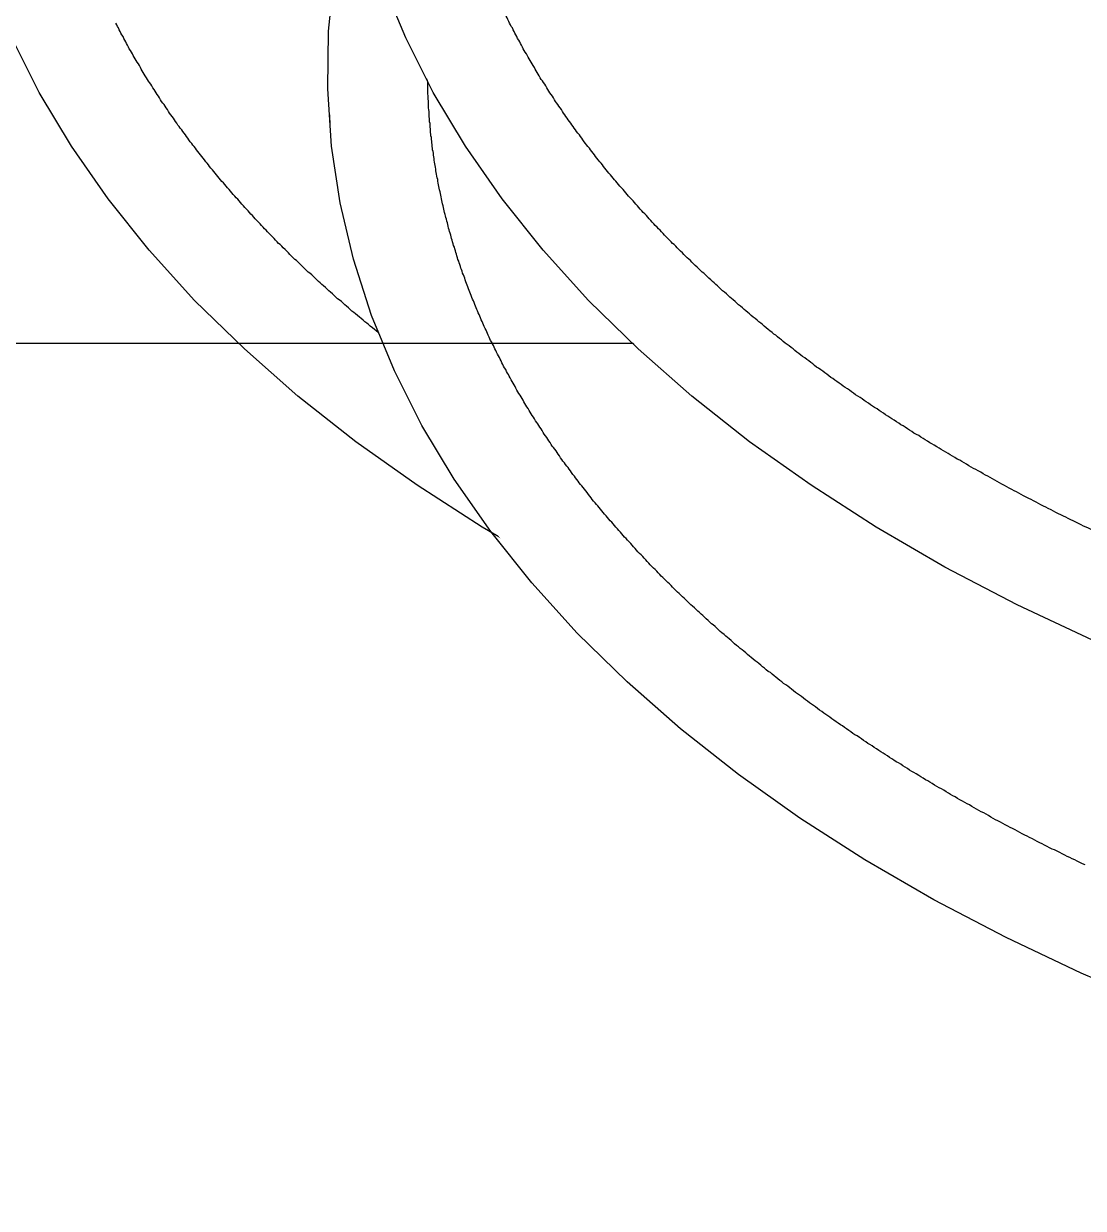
# Model space of a CAD drawing. Header units: millimetres. Extents: x -187744 to 2148, y -49419 to 6550.
# Drawn here: x -7731.1 to -7413.5, y -13770.8 to -13415.7 of the extents above; entities that cross this region are included whole.
import ezdxf
from ezdxf.enums import TextEntityAlignment as Align

# ---------------------------------------------------------------- set-up
doc = ezdxf.new("R2010")
doc.units = ezdxf.units.MM
doc.header["$LTSCALE"] = 1000
doc.header["$MEASUREMENT"] = 0
doc.set_wipeout_variables(frame=1)
doc.linetypes.add('DASH', pattern=[0.35, 0.25, -0.1])
doc.linetypes.add('M-CENTER', pattern=[1.8, 1.2, -0.2, 0.2, -0.2])
for name, color, linetype in [('AXIS_TEXT', 50, 'Continuous'), ('B1建筑尺寸', 7, 'Continuous'), ('BS-FURN', 250, 'DASH'), ('DOTE', 138, 'M-CENTER'), ('FF-FURN', 51, 'Continuous')]:
    doc.layers.add(name, color=color, linetype=linetype)
doc.styles.add('COMPLEX', font='COMPLEX')

# ---------------------------------------------------------------- blocks, each defined once
blk = doc.blocks.new('fdgfdsgf')
blk.add_wipeout([(90771.3, 14802.8), (90736.93, 14802.73), (90668.6, 14799.2), (90610.8, 14792.5), (90554.5, 14782.5), (90500.1, 14769.4), (90473.8, 14761.7), (90399.2, 14734.1), (90376, 14723.5), (90332.3, 14700.5), (90312, 14688), (90283.75, 14668.25), (90257.7, 14647.4), (90234.7, 14625.45), (90220.8, 14610.3), (90191.7, 14570.9), (90178.5, 14546.3), (90168.1, 14521.3), (90161.3, 14495.8), (90156.95, 14461.6), (90161.3, 14410.15), (90168.1, 14384.7), (90178.5, 14359.65), (90187.05, 14343.25), (90202.3, 14319.1), (90214.2, 14303.3), (90220.8, 14295.65), (90234.7, 14280.55), (90249.85, 14265.8), (90283.75, 14237.75), (90332.3, 14205.5), (90364.85, 14188.05), (90387.6, 14177.15), (90423.3, 14162), (90473.8, 14144.3), (90513.55, 14133.1), (90568.45, 14120.8), (90625.15, 14111.6), (90683.2, 14105.75), (90712.5, 14104.05), (90756.6, 14103), (90786, 14103.4), (90830, 14105.75), (90873.6, 14109.7), (90916.6, 14115.8), (90958.7, 14123.5), (90999.65, 14133.1), (91052.25, 14148.55), (91089.9, 14162), (91125.6, 14177.15), (91154.94, 14191.39), (91180.9, 14205.5), (91210.8, 14224.45), (91238.5, 14244.5), (91255.5, 14258.5), (91278.45, 14280.55), (91299, 14303.3), (91310.9, 14319.1), (91330.8, 14351.4), (91347.6, 14393.15), (91355.9, 14435.8), (91355.9, 14470.2), (91345.1, 14521.3), (91326.15, 14562.75), (91310.9, 14586.9), (91285.7, 14618), (91238.5, 14661.5), (91210.8, 14681.5), (91180.17, 14700.9), (91125.6, 14728.8), (91065.1, 14753.2), (91013.1, 14769.4), (90916.6, 14790.2), (90859.1, 14797.75), (90805.18, 14801.75), (90756.6, 14803)])
blk.add_polyline3d([(90399.2, 14734.1, 0), (90376, 14723.5, 0), (90353.7, 14712.3, 0), (90332.3, 14700.5, 0), (90312, 14688, 0), (90292.8, 14675, 0), (90274.7, 14661.5, 0), (90257.7, 14647.4, 0), (90242, 14632.9, 0), (90227.4, 14618, 0), (90214.2, 14602.6, 0), (90202.3, 14586.9, 0), (90191.7, 14570.9, 0), (90182.4, 14554.6, 0), (90174.6, 14538, 0), (90168.1, 14521.3, 0), (90163.1, 14504.3, 0), (90159.5, 14487.3, 0), (90157.3, 14470.2, 0), (90156.6, 14453, 0), (90157.3, 14435.8, 0), (90159.5, 14418.7, 0)])
at = {"color": 57}
blk.add_polyline3d([(90377.9, 14691.1, 0), (90377.1, 14690.7, 0), (90376.4, 14690.3, 0), (90375.6, 14689.9, 0), (90374.9, 14689.5, 0), (90374.1, 14689.2, 0), (90373.4, 14688.8, 0), (90372.6, 14688.4, 0), (90371.9, 14688, 0), (90371.1, 14687.6, 0), (90370.4, 14687.2, 0), (90369.6, 14686.8, 0), (90368.9, 14686.4, 0), (90368.2, 14686.1, 0), (90367.4, 14685.7, 0), (90366.7, 14685.3, 0), (90365.9, 14684.9, 0), (90365.2, 14684.5, 0), (90364.5, 14684.1, 0), (90363.7, 14683.7, 0), (90363, 14683.3, 0), (90362.3, 14682.9, 0), (90361.5, 14682.5, 0), (90360.8, 14682.1, 0), (90360.1, 14681.7, 0), (90359.3, 14681.3, 0), (90358.6, 14680.9, 0), (90357.9, 14680.5, 0), (90357.2, 14680.1, 0), (90356.4, 14679.7, 0), (90355.7, 14679.3, 0), (90355, 14678.9, 0), (90354.3, 14678.5, 0), (90353.6, 14678.1, 0), (90352.9, 14677.7, 0), (90352.1, 14677.3, 0), (90351.4, 14676.9, 0), (90350.7, 14676.5, 0), (90350, 14676.1, 0), (90349.3, 14675.6, 0), (90348.6, 14675.2, 0), (90347.9, 14674.8, 0), (90347.2, 14674.4, 0), (90346.5, 14674, 0), (90345.8, 14673.6, 0), (90345.1, 14673.2, 0), (90344.4, 14672.8, 0), (90343.7, 14672.3, 0), (90343, 14671.9, 0), (90342.3, 14671.5, 0), (90341.6, 14671.1, 0), (90340.9, 14670.7, 0), (90340.2, 14670.3, 0), (90339.5, 14669.8, 0), (90338.8, 14669.4, 0), (90338.1, 14669, 0), (90337.5, 14668.6, 0), (90336.8, 14668.2, 0), (90336.1, 14667.7, 0), (90335.4, 14667.3, 0), (90334.7, 14666.9, 0), (90334.1, 14666.5, 0), (90333.4, 14666.1, 0), (90332.7, 14665.6, 0), (90332, 14665.2, 0), (90331.4, 14664.8, 0), (90330.7, 14664.4, 0), (90330, 14663.9, 0), (90329.3, 14663.5, 0), (90328.7, 14663.1, 0), (90328, 14662.6, 0), (90327.3, 14662.2, 0), (90326.7, 14661.8, 0), (90326, 14661.4, 0), (90325.4, 14660.9, 0), (90324.7, 14660.5, 0), (90324, 14660.1, 0), (90323.4, 14659.6, 0), (90322.7, 14659.2, 0), (90322.1, 14658.8, 0), (90321.4, 14658.3, 0), (90320.8, 14657.9, 0), (90320.1, 14657.5, 0), (90319.5, 14657, 0), (90318.8, 14656.6, 0), (90318.2, 14656.1, 0), (90317.5, 14655.7, 0), (90316.9, 14655.3, 0), (90316.3, 14654.8, 0), (90315.6, 14654.4, 0), (90315, 14653.9, 0), (90314.3, 14653.5, 0), (90313.7, 14653.1, 0), (90313.1, 14652.6, 0), (90312.4, 14652.2, 0), (90311.8, 14651.7, 0), (90311.2, 14651.3, 0), (90310.6, 14650.8, 0), (90309.9, 14650.4, 0), (90309.3, 14650, 0), (90308.7, 14649.5, 0), (90308.1, 14649.1, 0), (90307.4, 14648.6, 0), (90306.8, 14648.2, 0), (90306.2, 14647.7, 0), (90305.6, 14647.3, 0), (90305, 14646.8, 0), (90304.4, 14646.4, 0), (90303.7, 14645.9, 0), (90303.1, 14645.5, 0), (90302.5, 14645, 0), (90301.9, 14644.6, 0), (90301.3, 14644.1, 0), (90300.7, 14643.7, 0), (90300.1, 14643.2, 0), (90299.5, 14642.8, 0), (90298.9, 14642.3, 0), (90298.3, 14641.8, 0), (90297.7, 14641.4, 0), (90297.1, 14640.9, 0), (90296.5, 14640.5, 0), (90295.9, 14640, 0), (90295.3, 14639.6, 0), (90294.7, 14639.1, 0), (90294.2, 14638.6, 0), (90293.6, 14638.2, 0), (90293, 14637.7, 0), (90292.4, 14637.3, 0), (90291.8, 14636.8, 0), (90291.2, 14636.3, 0), (90290.7, 14635.9, 0), (90290.1, 14635.4, 0), (90289.5, 14635, 0), (90288.9, 14634.5, 0), (90288.4, 14634, 0), (90287.8, 14633.6, 0), (90287.2, 14633.1, 0), (90286.6, 14632.6, 0), (90286.1, 14632.2, 0), (90285.5, 14631.7, 0), (90285, 14631.2, 0), (90284.4, 14630.8, 0), (90283.8, 14630.3, 0), (90283.3, 14629.8, 0), (90282.7, 14629.4, 0), (90282.2, 14628.9, 0), (90281.6, 14628.4, 0), (90281.1, 14628, 0), (90280.5, 14627.5, 0), (90279.9, 14627, 0), (90279.4, 14626.5, 0), (90278.9, 14626.1, 0), (90278.3, 14625.6, 0), (90277.8, 14625.1, 0), (90277.2, 14624.6, 0), (90276.7, 14624.2, 0), (90276.1, 14623.7, 0), (90275.6, 14623.2, 0), (90275.1, 14622.8, 0), (90274.5, 14622.3, 0), (90274, 14621.8, 0), (90273.5, 14621.3, 0), (90272.9, 14620.8, 0), (90272.4, 14620.4, 0), (90271.9, 14619.9, 0), (90271.4, 14619.4, 0), (90270.8, 14618.9, 0), (90270.3, 14618.5, 0), (90269.8, 14618, 0), (90269.3, 14617.5, 0), (90268.8, 14617, 0), (90268.2, 14616.5, 0), (90267.7, 14616.1, 0), (90267.2, 14615.6, 0), (90266.7, 14615.1, 0), (90266.2, 14614.6, 0), (90265.7, 14614.1, 0), (90265.2, 14613.6, 0), (90264.7, 14613.2, 0), (90264.2, 14612.7, 0), (90263.7, 14612.2, 0), (90263.2, 14611.7, 0), (90262.7, 14611.2, 0), (90262.2, 14610.7, 0), (90261.7, 14610.3, 0), (90261.2, 14609.8, 0), (90260.7, 14609.3, 0), (90260.2, 14608.8, 0), (90259.7, 14608.3, 0), (90259.2, 14607.8, 0), (90258.7, 14607.3, 0), (90258.3, 14606.8, 0), (90257.8, 14606.4, 0), (90257.3, 14605.9, 0), (90256.8, 14605.4, 0), (90256.3, 14604.9, 0), (90255.9, 14604.4, 0), (90255.4, 14603.9, 0), (90254.9, 14603.4, 0), (90254.4, 14602.9, 0), (90254, 14602.4, 0), (90253.5, 14601.9, 0), (90253, 14601.5, 0), (90252.6, 14601, 0), (90252.1, 14600.5, 0), (90251.7, 14600, 0), (90251.2, 14599.5, 0), (90250.7, 14599, 0), (90250.3, 14598.5, 0), (90249.8, 14598, 0), (90249.4, 14597.5, 0), (90248.9, 14597, 0), (90248.5, 14596.5, 0), (90248, 14596, 0), (90247.6, 14595.5, 0), (90247.1, 14595, 0), (90246.7, 14594.5, 0), (90246.2, 14594, 0), (90245.8, 14593.5, 0), (90245.4, 14593, 0), (90244.9, 14592.5, 0), (90244.5, 14592, 0), (90244.1, 14591.5, 0), (90243.6, 14591, 0), (90243.2, 14590.5, 0), (90242.8, 14590, 0), (90242.3, 14589.5, 0), (90241.9, 14589, 0), (90241.5, 14588.5, 0), (90241.1, 14588, 0), (90240.6, 14587.5, 0), (90240.2, 14587, 0), (90239.8, 14586.5, 0), (90239.4, 14586, 0), (90239, 14585.5, 0), (90238.6, 14585, 0), (90238.1, 14584.5, 0), (90237.7, 14584, 0), (90237.3, 14583.5, 0), (90236.9, 14583, 0), (90236.5, 14582.5, 0), (90236.1, 14582, 0), (90235.7, 14581.5, 0), (90235.3, 14581, 0), (90234.9, 14580.5, 0), (90234.5, 14580, 0), (90234.1, 14579.5, 0), (90233.7, 14579, 0), (90233.3, 14578.5, 0), (90232.9, 14578, 0), (90232.6, 14577.5, 0), (90232.2, 14577, 0), (90231.8, 14576.5, 0), (90231.4, 14575.9, 0), (90231, 14575.4, 0), (90230.6, 14574.9, 0), (90230.3, 14574.4, 0), (90229.9, 14573.9, 0), (90229.5, 14573.4, 0), (90229.1, 14572.9, 0), (90228.8, 14572.4, 0), (90228.4, 14571.9, 0), (90228, 14571.4, 0), (90227.7, 14570.9, 0), (90227.3, 14570.4, 0), (90226.9, 14569.8, 0), (90226.6, 14569.3, 0), (90226.2, 14568.8, 0), (90225.9, 14568.3, 0), (90225.5, 14567.8, 0), (90225.1, 14567.3, 0), (90224.8, 14566.8, 0), (90224.4, 14566.3, 0), (90224.1, 14565.8, 0), (90223.7, 14565.3, 0), (90223.4, 14564.7, 0), (90223, 14564.2, 0), (90222.7, 14563.7, 0), (90222.4, 14563.2, 0), (90222, 14562.7, 0), (90221.7, 14562.2, 0), (90221.3, 14561.7, 0), (90221, 14561.2, 0), (90220.7, 14560.6, 0), (90220.3, 14560.1, 0), (90220, 14559.6, 0), (90219.7, 14559.1, 0), (90219.3, 14558.6, 0), (90219, 14558.1, 0), (90218.7, 14557.6, 0), (90218.4, 14557, 0), (90218.1, 14556.5, 0), (90217.7, 14556, 0), (90217.4, 14555.5, 0), (90217.1, 14555, 0), (90216.8, 14554.5, 0), (90216.5, 14554, 0), (90216.2, 14553.4, 0), (90215.9, 14552.9, 0), (90215.5, 14552.4, 0), (90215.2, 14551.9, 0), (90214.9, 14551.4, 0), (90214.6, 14550.9, 0), (90214.3, 14550.3, 0), (90214, 14549.8, 0), (90213.7, 14549.3, 0), (90213.4, 14548.8, 0), (90213.1, 14548.3, 0), (90212.9, 14547.8, 0), (90212.6, 14547.2, 0), (90212.3, 14546.7, 0), (90212, 14546.2, 0), (90211.7, 14545.7, 0), (90211.4, 14545.2, 0), (90211.1, 14544.7, 0), (90210.8, 14544.1, 0), (90210.6, 14543.6, 0), (90210.3, 14543.1, 0), (90210, 14542.6, 0), (90209.7, 14542.1, 0), (90209.5, 14541.6, 0), (90209.2, 14541, 0), (90208.9, 14540.5, 0), (90208.7, 14540, 0), (90208.4, 14539.5, 0), (90208.1, 14539, 0), (90207.9, 14538.4, 0), (90207.6, 14537.9, 0), (90207.3, 14537.4, 0), (90207.1, 14536.9, 0), (90206.8, 14536.4, 0), (90206.6, 14535.8, 0), (90206.3, 14535.3, 0), (90206.1, 14534.8, 0), (90205.8, 14534.3, 0), (90205.6, 14533.8, 0), (90205.3, 14533.2, 0), (90205.1, 14532.7, 0), (90204.8, 14532.2, 0), (90204.6, 14531.7, 0), (90204.4, 14531.2, 0), (90204.1, 14530.6, 0), (90203.9, 14530.1, 0), (90203.6, 14529.6, 0), (90203.4, 14529.1, 0), (90203.2, 14528.6, 0), (90202.9, 14528, 0), (90202.7, 14527.5, 0), (90202.5, 14527, 0), (90202.3, 14526.5, 0), (90202, 14526, 0), (90201.8, 14525.4, 0), (90201.6, 14524.9, 0), (90201.4, 14524.4, 0), (90201.2, 14523.9, 0), (90200.9, 14523.4, 0), (90200.7, 14522.8, 0), (90200.5, 14522.3, 0), (90200.3, 14521.8, 0), (90200.1, 14521.3, 0), (90199.9, 14520.7, 0), (90199.7, 14520.2, 0), (90199.5, 14519.7, 0), (90199.3, 14519.2, 0), (90199.1, 14518.7, 0), (90198.9, 14518.1, 0), (90198.7, 14517.6, 0), (90198.5, 14517.1, 0), (90198.3, 14516.6, 0), (90198.1, 14516, 0), (90197.9, 14515.5, 0), (90197.7, 14515, 0), (90197.5, 14514.5, 0), (90197.3, 14514, 0), (90197.2, 14513.4, 0), (90197, 14512.9, 0), (90196.8, 14512.4, 0), (90196.6, 14511.9, 0), (90196.4, 14511.3, 0), (90196.3, 14510.8, 0), (90196.1, 14510.3, 0), (90195.9, 14509.8, 0), (90195.7, 14509.3, 0), (90195.6, 14508.7, 0), (90195.4, 14508.2, 0), (90195.2, 14507.7, 0), (90195.1, 14507.2, 0), (90194.9, 14506.6, 0), (90194.7, 14506.1, 0), (90194.6, 14505.6, 0), (90194.4, 14505.1, 0), (90194.3, 14504.6, 0), (90194.1, 14504, 0), (90194, 14503.5, 0), (90193.8, 14503, 0), (90193.7, 14502.5, 0), (90193.5, 14501.9, 0), (90193.4, 14501.4, 0), (90193.2, 14500.9, 0), (90193.1, 14500.4, 0), (90192.9, 14499.8, 0), (90192.8, 14499.3, 0), (90192.6, 14498.8, 0), (90192.5, 14498.3, 0), (90192.4, 14497.8, 0), (90192.2, 14497.2, 0), (90192.1, 14496.7, 0), (90192, 14496.2, 0), (90191.8, 14495.7, 0), (90191.7, 14495.1, 0), (90191.6, 14494.6, 0), (90191.5, 14494.1, 0), (90191.3, 14493.6, 0), (90191.2, 14493, 0), (90191.1, 14492.5, 0), (90191, 14492, 0), (90190.9, 14491.5, 0), (90190.7, 14490.9, 0), (90190.6, 14490.4, 0), (90190.5, 14489.9, 0), (90190.4, 14489.4, 0), (90190.3, 14488.9, 0), (90190.2, 14488.3, 0), (90190.1, 14487.8, 0), (90190, 14487.3, 0), (90189.9, 14486.8, 0), (90189.8, 14486.2, 0), (90189.7, 14485.7, 0), (90189.6, 14485.2, 0), (90189.5, 14484.7, 0), (90189.4, 14484.1, 0), (90189.3, 14483.6, 0), (90189.2, 14483.1, 0), (90189.1, 14482.6, 0), (90189, 14482.1, 0), (90188.9, 14481.5, 0), (90188.9, 14481, 0), (90188.8, 14480.5, 0), (90188.7, 14480, 0), (90188.6, 14479.4, 0), (90188.5, 14478.9, 0), (90188.4, 14478.4, 0), (90188.4, 14477.9, 0), (90188.3, 14477.3, 0), (90188.2, 14476.8, 0), (90188.2, 14476.3, 0), (90188.1, 14475.8, 0), (90188, 14475.2, 0), (90188, 14474.7, 0), (90187.9, 14474.2, 0), (90187.8, 14473.7, 0), (90187.8, 14473.1, 0), (90187.7, 14472.6, 0), (90187.6, 14472.1, 0), (90187.6, 14471.6, 0), (90187.5, 14471.1, 0), (90187.5, 14470.5, 0), (90187.4, 14470, 0), (90187.4, 14469.5, 0), (90187.3, 14469, 0), (90187.3, 14468.4, 0), (90187.2, 14467.9, 0), (90187.2, 14467.4, 0), (90187.1, 14466.9, 0), (90187.1, 14466.3, 0), (90187.1, 14465.8, 0), (90187, 14465.3, 0), (90187, 14464.8, 0), (90187, 14464.2, 0), (90186.9, 14463.7, 0), (90186.9, 14463.2, 0), (90186.9, 14462.7, 0), (90186.8, 14462.2, 0), (90186.8, 14461.6, 0), (90186.8, 14461.1, 0), (90186.8, 14460.6, 0), (90186.7, 14460.1, 0), (90186.7, 14459.5, 0), (90186.7, 14459, 0), (90186.7, 14458.5, 0), (90186.7, 14458, 0), (90186.7, 14457.4, 0), (90186.6, 14456.9, 0), (90186.6, 14456.4, 0), (90186.6, 14455.9, 0), (90186.6, 14455.3, 0), (90186.6, 14454.8, 0), (90186.6, 14454.3, 0), (90186.6, 14453.8, 0), (90186.6, 14453.3, 0), (90186.6, 14452.7, 0), (90186.6, 14452.2, 0), (90186.6, 14451.7, 0), (90186.6, 14451.2, 0), (90186.6, 14450.6, 0), (90186.6, 14450.1, 0), (90186.6, 14449.6, 0), (90186.6, 14449.1, 0), (90186.7, 14448.5, 0), (90186.7, 14448, 0), (90186.7, 14447.5, 0), (90186.7, 14447, 0), (90186.7, 14446.4, 0), (90186.7, 14445.9, 0), (90186.8, 14445.4, 0), (90186.8, 14444.9, 0), (90186.8, 14444.4, 0), (90186.8, 14443.8, 0), (90186.9, 14443.3, 0), (90186.9, 14442.8, 0), (90186.9, 14442.3, 0), (90187, 14441.7, 0), (90187, 14441.2, 0), (90187, 14440.7, 0), (90187.1, 14440.2, 0), (90187.1, 14439.6, 0), (90187.1, 14439.1, 0), (90187.2, 14438.6, 0), (90187.2, 14438.1, 0), (90187.3, 14437.5, 0), (90187.3, 14437, 0), (90187.4, 14436.5, 0), (90187.4, 14436, 0), (90187.5, 14435.5, 0), (90187.5, 14434.9, 0), (90187.6, 14434.4, 0), (90187.6, 14433.9, 0)], dxfattribs=at)
blk = doc.blocks.new('QBLOCK2019073115112111')
at = {"layer": 'DOTE'}
blk.add_line((-6542.88, -2424.86), (6625.81, -2424.86), dxfattribs=at)
at = {"layer": 'AXIS_TEXT', "style": 'COMPLEX', "width": 1.041667}
for p, p2 in [((-5892.06, 5527.78), (-5692.06, 5527.78)), ((-5892.06, 5527.78), (-5692.06, 5527.78)), ((-5192.06, 5527.78), (-4992.06, 5527.78)), ((-5192.06, 5527.78), (-4992.06, 5527.78)), ((-3492.06, 5527.78), (-3292.06, 5527.78)), ((-3492.06, 5527.78), (-3292.06, 5527.78)), ((-2592.06, 5527.78), (-2392.06, 5527.78)), ((-2592.06, 5527.78), (-2392.06, 5527.78)), ((-192.06, 5527.78), (7.94, 5527.78)), ((-192.06, 5527.78), (7.94, 5527.78)), ((2707.94, 5527.78), (2907.94, 5527.78)), ((2707.94, 5527.78), (2907.94, 5527.78)), ((4507.94, 5527.78), (4707.94, 5527.78)), ((4507.94, 5527.78), (4707.94, 5527.78)), ((5507.94, 5527.78), (5707.94, 5527.78)), ((5507.94, 5527.78), (5707.94, 5527.78)), ((-7660.45, 3713.14), (-7460.45, 3713.14)), ((-7660.45, 3713.14), (-7460.45, 3713.14)), ((7521.14, 3713.14), (7521.64, 3713.14)), ((7521.14, 3713.14), (7521.64, 3713.14)), ((-7660.45, 2463.14), (-7460.45, 2463.14)), ((-7660.45, 2463.14), (-7460.45, 2463.14)), ((7521.14, 2463.14), (7521.64, 2463.14)), ((7521.14, 2463.14), (7521.64, 2463.14)), ((-7660.45, 1413.14), (-7460.45, 1413.14)), ((-7660.45, 1413.14), (-7460.45, 1413.14)), ((7521.14, 1413.14), (7521.64, 1413.14)), ((7521.14, 1413.14), (7521.64, 1413.14)), ((-7660.45, 263.14), (-7460.45, 263.14)), ((-7660.45, 263.14), (-7460.45, 263.14)), ((7521.14, 263.14), (7521.64, 263.14)), ((7521.14, 263.14), (7521.64, 263.14)), ((-7660.45, -736.86), (-7460.45, -736.86)), ((-7660.45, -736.86), (-7460.45, -736.86)), ((7521.14, -736.86), (7521.64, -736.86)), ((7521.14, -736.86), (7521.64, -736.86)), ((-7660.45, -1436.86), (-7460.45, -1436.86)), ((-7660.45, -1436.86), (-7460.45, -1436.86)), ((7521.14, -1436.86), (7521.64, -1436.86)), ((7521.14, -1436.86), (7521.64, -1436.86)), ((-7660.45, -2536.86), (-7460.45, -2536.86)), ((-7660.45, -2536.86), (-7460.45, -2536.86)), ((7521.14, -2536.86), (7521.64, -2536.86)), ((7521.14, -2536.86), (7521.64, -2536.86)), ((-7660.45, -4136.86), (-7460.45, -4136.86)), ((-7660.45, -4136.86), (-7460.45, -4136.86)), ((7521.14, -4136.86), (7521.64, -4136.86)), ((7521.14, -4136.86), (7521.64, -4136.86)), ((-5892.06, -5349.93), (-5891.56, -5349.93)), ((-5892.06, -5349.93), (-5891.56, -5349.93)), ((-5192.06, -5349.93), (-5191.56, -5349.93)), ((-5192.06, -5349.93), (-5191.56, -5349.93)), ((-3492.06, -5351.12), (-3491.56, -5351.12)), ((-3492.06, -5351.12), (-3491.56, -5351.12)), ((-2592.06, -5349.93), (-2591.56, -5349.93)), ((-2592.06, -5349.93), (-2591.56, -5349.93)), ((-192.06, -5349.93), (-191.56, -5349.93)), ((-192.06, -5349.93), (-191.56, -5349.93)), ((2707.94, -5349.93), (2708.44, -5349.93)), ((2707.94, -5349.93), (2708.44, -5349.93)), ((4507.94, -5349.93), (4508.44, -5349.93)), ((4507.94, -5349.93), (4508.44, -5349.93)), ((5507.94, -5349.93), (5508.44, -5349.93)), ((5507.94, -5349.93), (5508.44, -5349.93))]:
    blk.add_attdef('A', text='', height=224, dxfattribs=at).set_placement(p, p2, align=Align.FIT)
blk = doc.blocks.new('A$C5A535B59')
at = {"layer": 'BS-FURN', "ltscale": 0.5}
for points in [[(1256.89, 1217.65, 0), (1230.41, 1224.71, 0), (1204.51, 1232.59, 0), (1179.5, 1241.19, 0), (1155.16, 1250.5, 0), (1131.72, 1260.54, 0), (1109.15, 1271.2, 0), (1087.47, 1282.48, 0), (1066.88, 1294.49, 0), (1047.37, 1307.02, 0), (1028.95, 1320.08, 0), (1011.61, 1333.76, 0), (995.57, 1347.88, 0), (980.61, 1362.42, 0), (967.04, 1377.5, 0), (954.77, 1392.91, 0), (943.79, 1408.65, 0), (934.09, 1424.72, 0), (925.9, 1441.13, 0)], [(1247.38, 1251.13, 0), (1246.47, 1251.41, 0), (1245.56, 1251.69, 0), (1244.66, 1251.87, 0), (1243.75, 1252.14, 0), (1242.84, 1252.42, 0), (1241.94, 1252.7, 0), (1241.03, 1252.88, 0), (1240.13, 1253.16, 0), (1239.22, 1253.43, 0), (1238.31, 1253.71, 0), (1237.41, 1253.89, 0), (1236.5, 1254.17, 0), (1235.59, 1254.45, 0), (1234.69, 1254.73, 0), (1233.78, 1255, 0), (1232.87, 1255.28, 0), (1232.07, 1255.46, 0), (1231.16, 1255.74, 0), (1230.25, 1256.02, 0), (1229.35, 1256.3, 0), (1228.44, 1256.58, 0), (1227.53, 1256.85, 0), (1226.73, 1257.13, 0), (1225.82, 1257.41, 0), (1224.91, 1257.69, 0), (1224.01, 1257.87, 0), (1223.1, 1258.15, 0), (1222.29, 1258.43, 0), (1221.39, 1258.71, 0), (1220.48, 1258.98, 0), (1219.57, 1259.26, 0), (1218.76, 1259.54, 0), (1217.86, 1259.82, 0), (1216.95, 1260.1, 0), (1216.04, 1260.38, 0), (1215.24, 1260.66, 0), (1214.33, 1260.94, 0), (1213.42, 1261.21, 0), (1212.62, 1261.49, 0), (1211.71, 1261.77, 0), (1210.8, 1262.05, 0), (1209.99, 1262.33, 0), (1209.09, 1262.71, 0), (1208.28, 1262.99, 0), (1207.37, 1263.27, 0), (1206.46, 1263.55, 0), (1205.66, 1263.83, 0), (1204.75, 1264.11, 0), (1203.94, 1264.39, 0), (1203.04, 1264.66, 0), (1202.23, 1264.95, 0), (1201.32, 1265.32, 0), (1200.41, 1265.6, 0), (1199.61, 1265.88, 0), (1198.7, 1266.16, 0), (1197.89, 1266.44, 0), (1196.99, 1266.72, 0), (1196.18, 1267.1, 0), (1195.37, 1267.38, 0), (1194.46, 1267.66, 0), (1193.65, 1267.94, 0), (1192.75, 1268.32, 0), (1191.94, 1268.6, 0), (1191.03, 1268.88, 0), (1190.22, 1269.16, 0), (1189.41, 1269.54, 0), (1188.51, 1269.82, 0), (1187.7, 1270.1, 0), (1186.79, 1270.37, 0), (1185.98, 1270.75, 0), (1185.18, 1271.04, 0), (1184.27, 1271.31, 0), (1183.46, 1271.69, 0), (1182.65, 1271.97, 0), (1181.85, 1272.26, 0), (1180.94, 1272.63, 0), (1180.13, 1272.91, 0), (1179.32, 1273.19, 0), (1178.41, 1273.57, 0), (1177.61, 1273.85, 0), (1176.8, 1274.23, 0), (1175.99, 1274.51, 0), (1175.18, 1274.8, 0), (1174.27, 1275.17, 0), (1173.47, 1275.45, 0), (1172.66, 1275.83, 0), (1171.85, 1276.12, 0), (1171.04, 1276.5, 0), (1170.23, 1276.78, 0), (1169.33, 1277.05, 0), (1168.52, 1277.43, 0), (1167.71, 1277.72, 0), (1166.9, 1278.1, 0), (1166.09, 1278.38, 0), (1165.29, 1278.76, 0), (1164.48, 1279.04, 0), (1163.67, 1279.42, 0), (1162.86, 1279.7, 0), (1162.05, 1280.08, 0), (1161.24, 1280.46, 0), (1160.44, 1280.74, 0), (1159.63, 1281.12, 0), (1158.82, 1281.4, 0), (1158.01, 1281.78, 0), (1157.2, 1282.06, 0), (1156.39, 1282.44, 0), (1155.58, 1282.82, 0), (1154.78, 1283.1, 0), (1153.97, 1283.49, 0), (1153.16, 1283.77, 0), (1152.35, 1284.15, 0), (1151.54, 1284.53, 0), (1150.83, 1284.81, 0), (1150.03, 1285.19, 0), (1149.22, 1285.57, 0), (1148.41, 1285.85, 0), (1147.6, 1286.23, 0), (1146.79, 1286.61, 0), (1146.08, 1286.9, 0), (1145.27, 1287.28, 0), (1144.46, 1287.66, 0), (1143.66, 1287.94, 0), (1142.95, 1288.32, 0), (1142.14, 1288.7, 0), (1141.33, 1289.08, 0), (1140.52, 1289.36, 0), (1139.81, 1289.75, 0), (1139, 1290.13, 0), (1138.19, 1290.51, 0), (1137.49, 1290.79, 0), (1136.68, 1291.17, 0), (1135.87, 1291.55, 0), (1135.16, 1291.93, 0), (1134.35, 1292.31, 0), (1133.64, 1292.6, 0), (1132.83, 1292.98, 0), (1132.02, 1293.36, 0), (1131.31, 1293.74, 0), (1130.5, 1294.12, 0), (1129.79, 1294.51, 0), (1128.99, 1294.79, 0), (1128.28, 1295.17, 0), (1127.47, 1295.55, 0), (1126.76, 1295.93, 0), (1125.95, 1296.31, 0), (1125.24, 1296.7, 0), (1124.43, 1297.08, 0), (1123.72, 1297.46, 0), (1123.01, 1297.74, 0), (1122.21, 1298.12, 0), (1121.5, 1298.51, 0), (1120.69, 1298.89, 0), (1119.98, 1299.27, 0), (1119.27, 1299.65, 0), (1118.46, 1300.03, 0), (1117.75, 1300.42, 0), (1117.04, 1300.8, 0), (1116.23, 1301.18, 0), (1115.52, 1301.56, 0), (1114.81, 1301.95, 0), (1114, 1302.33, 0), (1113.29, 1302.71, 0), (1112.58, 1303.09, 0), (1111.87, 1303.48, 0), (1111.06, 1303.86, 0), (1110.35, 1304.24, 0), (1109.64, 1304.62, 0), (1108.94, 1305, 0), (1108.23, 1305.39, 0), (1107.52, 1305.77, 0), (1106.71, 1306.15, 0), (1106, 1306.53, 0), (1105.29, 1306.92, 0), (1104.58, 1307.3, 0), (1103.87, 1307.78, 0), (1103.16, 1308.17, 0), (1102.45, 1308.55, 0), (1101.74, 1308.93, 0), (1101.03, 1309.32, 0), (1100.32, 1309.7, 0), (1099.61, 1310.08, 0), (1098.9, 1310.46, 0), (1098.19, 1310.95, 0), (1097.48, 1311.33, 0), (1096.77, 1311.71, 0), (1096.06, 1312.1, 0), (1095.35, 1312.48, 0), (1094.64, 1312.86, 0), (1093.93, 1313.34, 0), (1093.22, 1313.73, 0), (1092.51, 1314.11, 0), (1091.9, 1314.5, 0), (1091.19, 1314.88, 0), (1090.48, 1315.36, 0), (1089.77, 1315.75, 0), (1089.06, 1316.13, 0), (1088.45, 1316.51, 0), (1087.74, 1316.9, 0), (1087.03, 1317.38, 0), (1086.32, 1317.76, 0), (1085.71, 1318.15, 0), (1085, 1318.53, 0), (1084.29, 1319.01, 0), (1083.58, 1319.4, 0), (1082.97, 1319.78, 0), (1082.26, 1320.27, 0), (1081.55, 1320.65, 0), (1080.94, 1321.03, 0), (1080.23, 1321.42, 0), (1079.62, 1321.9, 0), (1078.91, 1322.28, 0), (1078.2, 1322.67, 0), (1077.59, 1323.15, 0), (1076.88, 1323.54, 0), (1076.27, 1323.92, 0), (1075.56, 1324.4, 0), (1074.95, 1324.79, 0), (1074.24, 1325.17, 0), (1073.63, 1325.66, 0), (1072.92, 1326.04, 0), (1072.31, 1326.53, 0), (1071.6, 1326.91, 0), (1070.99, 1327.3, 0), (1070.37, 1327.78, 0), (1069.66, 1328.16, 0), (1069.05, 1328.65, 0), (1068.34, 1329.03, 0), (1067.73, 1329.42, 0), (1067.12, 1329.9, 0), (1066.41, 1330.29, 0), (1065.8, 1330.77, 0), (1065.19, 1331.16, 0), (1064.58, 1331.64, 0), (1063.87, 1332.02, 0), (1063.26, 1332.41, 0), (1062.65, 1332.9, 0), (1062.04, 1333.28, 0), (1061.33, 1333.76, 0), (1060.72, 1334.15, 0), (1060.11, 1334.63, 0), (1059.5, 1335.02, 0), (1058.88, 1335.51, 0), (1058.27, 1335.89, 0), (1057.56, 1336.37, 0), (1056.95, 1336.76, 0), (1056.34, 1337.24, 0), (1055.73, 1337.63, 0), (1055.12, 1338.12, 0), (1054.51, 1338.5, 0), (1053.9, 1338.99, 0), (1053.29, 1339.37, 0), (1052.68, 1339.86, 0), (1052.07, 1340.34, 0), (1051.46, 1340.73, 0), (1050.84, 1341.21, 0), (1050.23, 1341.6, 0), (1049.62, 1342.08, 0), (1049.01, 1342.47, 0), (1048.4, 1342.95, 0), (1047.89, 1343.44, 0), (1047.28, 1343.83, 0), (1046.67, 1344.31, 0), (1046.06, 1344.7, 0), (1045.45, 1345.18, 0), (1044.83, 1345.67, 0), (1044.33, 1346.06, 0), (1043.71, 1346.54, 0), (1043.1, 1346.93, 0), (1042.49, 1347.41, 0), (1041.98, 1347.9, 0), (1041.37, 1348.29, 0), (1040.76, 1348.77, 0), (1040.15, 1349.26, 0), (1039.64, 1349.64, 0), (1039.03, 1350.13, 0), (1038.51, 1350.62, 0), (1037.9, 1351, 0), (1037.29, 1351.49, 0), (1036.78, 1351.98, 0), (1036.17, 1352.36, 0), (1035.66, 1352.85, 0), (1035.05, 1353.34, 0), (1034.54, 1353.72, 0), (1033.93, 1354.21, 0), (1033.31, 1354.69, 0), (1032.8, 1355.18, 0), (1032.29, 1355.57, 0), (1031.68, 1356.05, 0), (1031.17, 1356.54, 0), (1030.56, 1357.03, 0), (1030.05, 1357.42, 0), (1029.44, 1357.9, 0), (1028.92, 1358.39, 0), (1028.41, 1358.78, 0), (1027.8, 1359.26, 0), (1027.29, 1359.75, 0), (1026.78, 1360.24, 0), (1026.17, 1360.72, 0), (1025.66, 1361.11, 0), (1025.14, 1361.6, 0), (1024.63, 1362.09, 0), (1024.02, 1362.57, 0), (1023.51, 1362.96, 0), (1023, 1363.45, 0), (1022.49, 1363.94, 0), (1021.98, 1364.42, 0), (1021.36, 1364.91, 0), (1020.85, 1365.3, 0), (1020.34, 1365.78, 0), (1019.83, 1366.27, 0), (1019.32, 1366.76, 0), (1018.81, 1367.25, 0), (1018.29, 1367.73, 0), (1017.79, 1368.12, 0), (1017.27, 1368.61, 0), (1016.76, 1369.1, 0), (1016.25, 1369.59, 0), (1015.74, 1370.07, 0), (1015.23, 1370.56, 0), (1014.72, 1370.95, 0), (1014.2, 1371.44, 0), (1013.69, 1371.93, 0), (1013.18, 1372.41, 0), (1012.67, 1372.9, 0), (1012.16, 1373.39, 0), (1011.64, 1373.88, 0), (1011.23, 1374.37, 0), (1010.72, 1374.75, 0), (1010.21, 1375.24, 0), (1009.7, 1375.73, 0), (1009.19, 1376.22, 0), (1008.78, 1376.71, 0), (1008.26, 1377.2, 0), (1007.75, 1377.68, 0), (1007.24, 1378.17, 0), (1006.83, 1378.66, 0), (1006.32, 1379.15, 0), (1005.81, 1379.54, 0), (1005.39, 1380.03, 0), (1004.88, 1380.51, 0), (1004.47, 1381.01, 0), (1003.96, 1381.49, 0), (1003.45, 1381.98, 0), (1003.03, 1382.47, 0), (1002.52, 1382.96, 0), (1002.11, 1383.45, 0), (1001.6, 1383.94, 0), (1001.19, 1384.43, 0), (1000.67, 1384.91, 0), (1000.26, 1385.4, 0), (999.75, 1385.89, 0), (999.34, 1386.38, 0), (998.83, 1386.87, 0), (998.42, 1387.36, 0), (998, 1387.85, 0), (997.49, 1388.34, 0), (997.08, 1388.83, 0), (996.67, 1389.32, 0), (996.16, 1389.81, 0), (995.74, 1390.3, 0), (995.33, 1390.79, 0), (994.82, 1391.28, 0), (994.41, 1391.77, 0), (994, 1392.26, 0), (993.58, 1392.75, 0), (993.07, 1393.23, 0), (992.66, 1393.72, 0), (992.25, 1394.21, 0), (991.84, 1394.7, 0), (991.42, 1395.19, 0), (991.01, 1395.68, 0), (990.5, 1396.17, 0), (990.09, 1396.66, 0), (989.68, 1397.15, 0), (989.26, 1397.64, 0), (988.85, 1398.13, 0), (988.44, 1398.62, 0), (988.03, 1399.11, 0), (987.62, 1399.6, 0), (987.2, 1400.09, 0), (986.79, 1400.58, 0), (986.38, 1401.07, 0), (985.97, 1401.56, 0), (985.56, 1402.05, 0), (985.14, 1402.54, 0), (984.83, 1403.04, 0), (984.42, 1403.53, 0), (984.01, 1404.02, 0), (983.59, 1404.61, 0), (983.18, 1405.1, 0), (982.77, 1405.59, 0), (982.46, 1406.08, 0), (982.05, 1406.57, 0), (981.63, 1407.06, 0), (981.22, 1407.55, 0), (980.91, 1408.04, 0), (980.5, 1408.53, 0), (980.09, 1409.02, 0), (979.77, 1409.52, 0), (979.36, 1410.01, 0), (978.95, 1410.6, 0), (978.64, 1411.09, 0), (978.22, 1411.58, 0), (977.91, 1412.07, 0), (977.5, 1412.56, 0), (977.09, 1413.05, 0), (976.78, 1413.55, 0), (976.36, 1414.04, 0), (976.05, 1414.53, 0), (975.64, 1415.02, 0), (975.33, 1415.61, 0), (974.91, 1416.1, 0), (974.6, 1416.59, 0), (974.29, 1417.09, 0), (973.88, 1417.58, 0), (973.57, 1418.07, 0), (973.15, 1418.56, 0), (972.84, 1419.05, 0), (972.53, 1419.65, 0), (972.12, 1420.14, 0), (971.8, 1420.63, 0), (971.49, 1421.12, 0), (971.08, 1421.61, 0), (970.77, 1422.1, 0), (970.46, 1422.6, 0), (970.14, 1423.19, 0), (969.83, 1423.68, 0), (969.42, 1424.17, 0), (969.11, 1424.66, 0), (968.79, 1425.16, 0), (968.48, 1425.65, 0), (968.17, 1426.14, 0), (967.86, 1426.73, 0), (967.54, 1427.23, 0), (967.13, 1427.72, 0), (966.82, 1428.21, 0), (966.51, 1428.7, 0), (966.2, 1429.2, 0), (965.88, 1429.79, 0), (965.57, 1430.28, 0), (965.26, 1430.77, 0), (964.95, 1431.27, 0), (964.63, 1431.76, 0), (964.42, 1432.25, 0), (964.11, 1432.85, 0), (963.8, 1433.34, 0), (963.48, 1433.83, 0), (963.17, 1434.32, 0), (962.86, 1434.82, 0), (962.55, 1435.31, 0), (962.23, 1435.9, 0), (962.02, 1436.4, 0), (961.71, 1436.89, 0), (961.4, 1437.38, 0), (961.08, 1437.87, 0), (960.87, 1438.37, 0), (960.56, 1438.96, 0), (960.25, 1439.45, 0), (960.03, 1439.95, 0), (959.72, 1440.44, 0), (959.41, 1440.93, 0), (959.2, 1441.53, 0), (958.88, 1442.02, 0), (958.57, 1442.51, 0), (958.36, 1443.01, 0), (958.05, 1443.5, 0), (957.83, 1444.1, 0), (957.52, 1444.59, 0), (957.31, 1445.09, 0), (957, 1445.58, 0)]]:
    blk.add_polyline3d(points, dxfattribs=at)

msp = doc.modelspace()

# ---------------------------------------------------------------- block references
at = {"layer": 'BS-FURN'}
msp.add_blockref('A$C5A535B59', (-8660.51, -14861.11), dxfattribs=at)

# ---------------------------------------------------------------- next in the draw order: block references
at = {"layer": 'FF-FURN', "extrusion": (-1.31272e-23, 6.67052e-16, -1), "zscale": -1, "rotation": 178.6167517660417}
msp.add_blockref('fdgfdsgf', (98119.19, -1162.79, 0), dxfattribs=at)

# ---------------------------------------------------------------- next in the draw order: block references
at = {"layer": 'B1建筑尺寸', "linetype": 'Continuous'}
msp.add_blockref('QBLOCK2019073115112111', (-5673.3, -11086.6), dxfattribs=at)

# ---------------------------------------------------------------- next in the draw order: block references
at = {"layer": 'FF-FURN', "xscale": -1, "rotation": 181.3832482339583}
msp.add_blockref('fdgfdsgf', (-98115.83, -1063.02, 0), dxfattribs=at)

doc.saveas('drawing.dxf')
